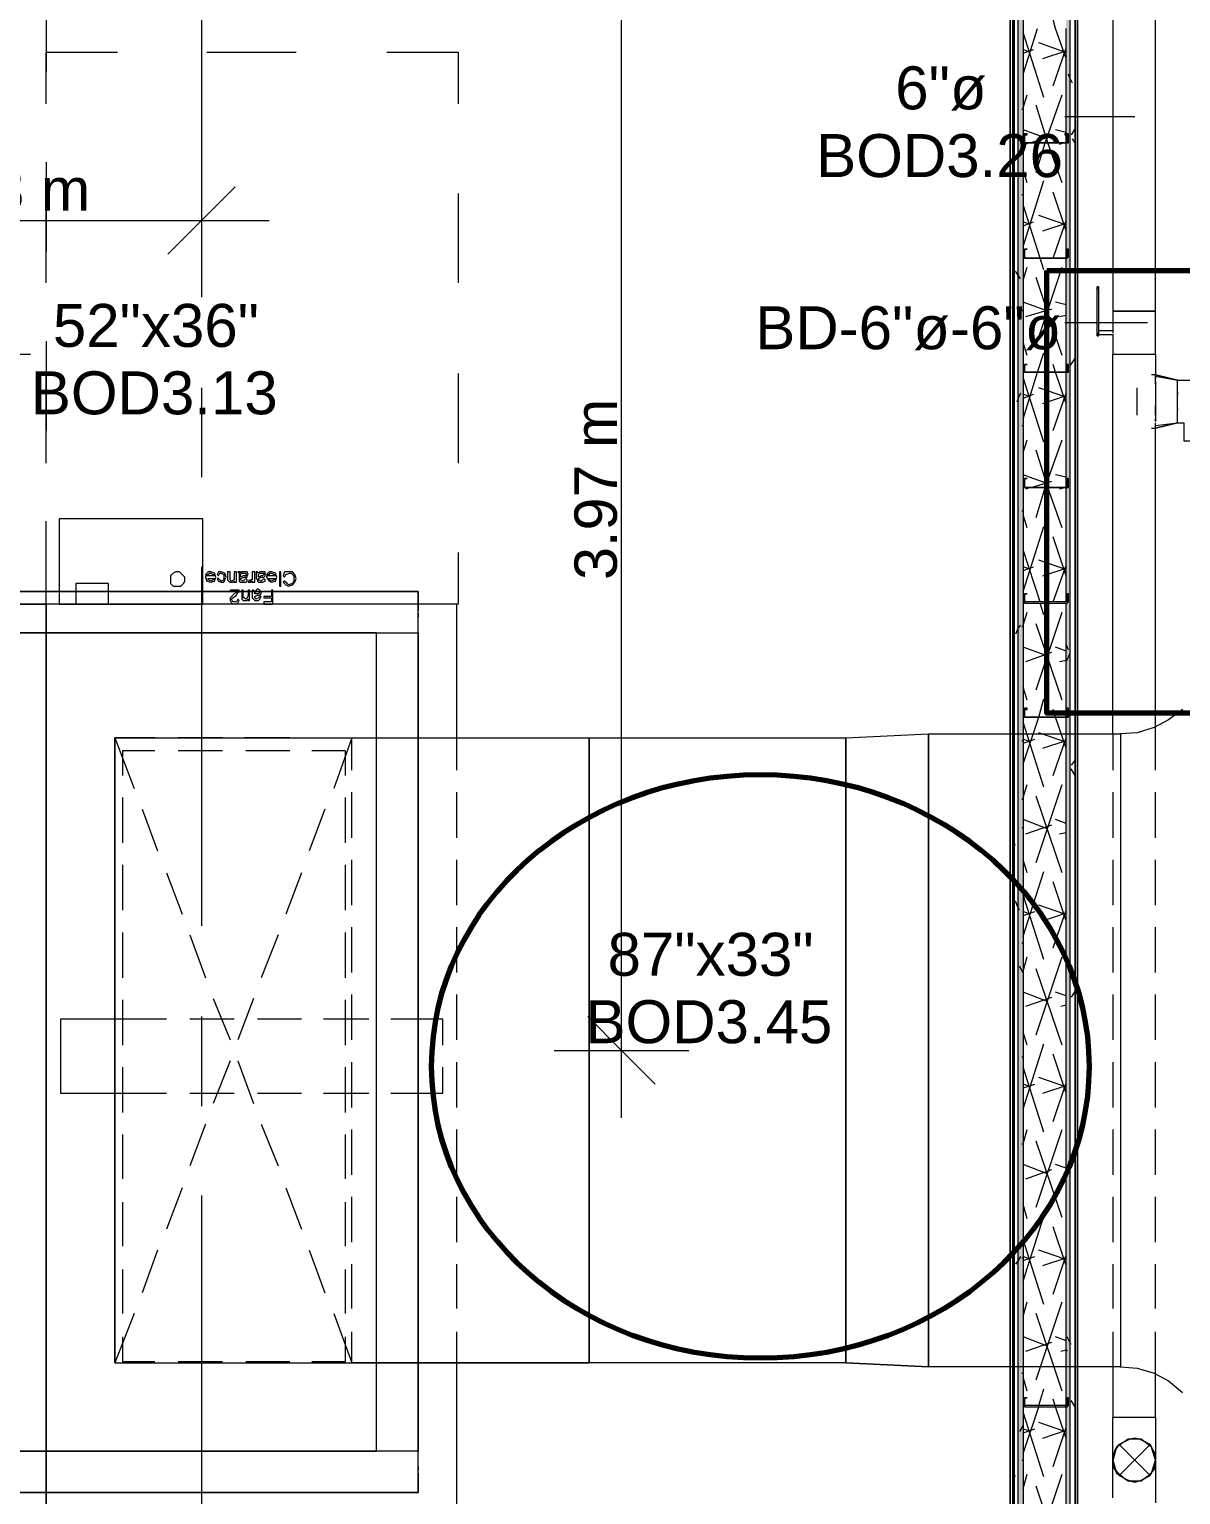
# Model space of a CAD drawing. Header units: metres. Extents: x -2 to 237, y -8 to 52.
# Drawn here: x 23.14 to 27.22, y 24.65 to 29.83 of the extents above; entities that cross this region are included whole.
import ezdxf

# ---------------------------------------------------------------- set-up
doc = ezdxf.new("R2010")
doc.units = ezdxf.units.M
doc.layers.add('HVAC - Ductos', color=5, linetype='Continuous', lineweight=0)
doc.layers.add('PDF2_Text', color=7, linetype='Continuous', lineweight=0)
doc.layers.add('PDF2_Geometry', color=7, linetype='Continuous', lineweight=0, true_color=0xaaaaaa)
doc.layers.add('PDF2_Solid Fills', color=7, linetype='Continuous', lineweight=0, true_color=0xffffff)
doc.styles.add('PDF Helvetica', font='')
doc.styles.get('PDF Helvetica').set_extended_font_data('Helvetica')

msp = doc.modelspace()

# ---------------------------------------------------------------- hatches: boundary and pattern name
at = {"layer": 'PDF2_Solid Fills', "lineweight": 0, "transparency": 33554559}
h = msp.add_hatch(color=256, dxfattribs=at)
h.paths.add_polyline_path([(26.6431, 23.5567), (26.6614, 23.5567), (26.6614, 30.2572), (26.6431, 30.2572)])
h.paths.add_polyline_path([(26.6614, 23.5521), (26.6431, 23.5521), (26.6431, 23.4787), (26.6614, 23.4787)])
msp.add_hatch(color=256, dxfattribs=at).paths.add_polyline_path([(26.8128, 30.2572), (26.8128, 23.4787), (26.8265, 23.4787), (26.8265, 30.2572)])

# ---------------------------------------------------------------- linework, layer by layer
at = {"layer": 'HVAC - Ductos', "lineweight": 0}
for points in [[(25.2397, 25.9828), (25.2397, 30.1884), (25.2397, 31.2754), (25.2397, 33.2659)], [(23.2034, 30.0004), (23.2034, 29.684)], [(23.2034, 29.5693), (23.2034, 29.7527), (23.4556, 29.7527)], [(23.772, 29.7527), (24.0886, 29.7527)], [(24.4096, 29.7527), (24.6618, 29.7527), (24.6618, 29.5693)], [(27.0559, 29.5234), (26.8082, 29.5234)], [(23.7537, 29.395), (23.7537, 29.1565), (23.7537, 28.9181)], [(23.2034, 29.3629), (23.2034, 29.0465)], [(23.2034, 28.9364), (23.2034, 29.2528)], [(23.8729, 29.2758), (23.7537, 29.1565), (23.6345, 29.0373)], [(24.6618, 29.2528), (24.6618, 28.9364)], [(19.3509, 29.1565), (22.3182, 29.1565), (23.9922, 29.1565)], [(26.9274, 28.9226), (26.9228, 28.9226)], [(26.9228, 28.7576), (26.9228, 28.753), (26.9228, 28.7484), (26.9228, 28.753), (26.9228, 28.7576), (26.9228, 28.9135)], [(26.9274, 28.9135), (26.9274, 28.7576), (26.9274, 28.753), (26.9274, 28.7484), (26.9274, 28.753), (26.9274, 28.7576), (26.9274, 28.753), (26.9779, 28.753), (26.9779, 28.6842), (26.9825, 28.6842), (26.9871, 28.6842), (27.0008, 28.6842), (27.0191, 28.6842), (27.0375, 28.6842), (27.0559, 28.6842), (27.0742, 28.6842), (27.0925, 28.6842), (27.1109, 28.6842), (27.1201, 28.6842), (27.1292, 28.6842), (27.1292, 28.597), (27.1292, 28.6062), (27.2072, 28.5925), (27.1292, 28.6108), (27.2072, 28.5925)], [(26.9779, 27.3404), (26.9779, 28.6842), (26.9825, 28.6842), (26.9871, 28.6842), (27.0008, 28.6842), (27.0191, 28.6842), (27.0375, 28.6842), (27.0559, 28.6842), (27.0742, 28.6842), (27.0925, 28.6842), (27.1109, 28.6842), (27.1201, 28.6842), (27.1292, 28.6842), (27.1292, 28.8355), (27.1201, 28.8355), (27.1109, 28.8355), (27.0925, 28.8355), (27.0742, 28.8355), (27.0559, 28.8355), (27.0375, 28.8355), (27.0191, 28.8355), (27.0008, 28.8355), (26.9871, 28.8355), (26.9825, 28.8355), (26.9779, 28.8355), (26.9779, 28.7667), (26.9274, 28.7667)], [(27.1017, 28.7942), (26.8082, 28.7942)], [(23.2034, 28.73), (23.2034, 28.4136)], [(26.9228, 28.7484), (26.9274, 28.7484)], [(26.9779, 28.7667), (26.9779, 28.7622), (26.9779, 28.7576)], [(22.3182, 28.6842), (23.1484, 28.6842)], [(23.2034, 28.2989), (23.2034, 28.6154)], [(24.6618, 28.6154), (24.6618, 28.2989)], [(27.065, 28.4686), (27.065, 28.4824), (27.065, 28.5053), (27.065, 28.5282), (27.065, 28.5511), (27.065, 28.5649)], [(27.1292, 28.5787), (27.1292, 28.5925), (27.1292, 28.6016), (27.1292, 28.6108), (27.1155, 28.6108)], [(27.1292, 28.4319), (27.2072, 28.4411), (27.2072, 28.4457), (27.2072, 28.4502), (27.2072, 28.464), (27.2072, 28.4778), (27.2072, 28.4961), (27.2072, 28.5191), (27.2072, 28.5374), (27.2072, 28.5557), (27.2072, 28.5695), (27.2072, 28.5833), (27.2072, 28.5879), (27.2072, 28.5925), (27.3035, 28.5925)], [(27.1292, 28.5879), (27.1292, 28.5695), (27.1292, 28.5511), (27.1292, 28.5374)], [(27.1292, 28.5649), (27.1292, 28.5328), (27.1292, 28.5282), (27.1292, 28.5053), (27.1292, 28.4824), (27.1292, 28.464), (27.1292, 28.4457), (27.1292, 28.4548)], [(27.1292, 28.4686), (27.1292, 28.5007)], [(27.1155, 28.4227), (27.1292, 28.4227), (27.1292, 28.4319), (27.1292, 28.4411)], [(27.1292, 28.4227), (27.2072, 28.4411), (27.1292, 28.4227)], [(27.1292, 27.3633), (27.1292, 28.4365)], [(27.2072, 28.4411), (27.2302, 28.4411), (27.2302, 28.3952), (27.2302, 28.3768), (27.3127, 28.3768)], [(23.4235, 27.799), (23.7583, 27.799), (23.7583, 28.1017), (23.2492, 28.1017), (23.2492, 27.799), (23.3089, 27.799)], [(22.4375, 24.607), (23.2034, 24.607), (23.2034, 27.799), (22.9787, 27.799), (23.2034, 27.799), (23.2034, 28.0926)], [(23.4556, 27.799), (23.2034, 27.799), (23.2034, 27.9824)], [(24.6618, 27.9824), (24.6618, 27.799), (24.4096, 27.799)], [(24.6572, 27.212), (24.6572, 27.3266), (24.6572, 27.799), (23.2034, 27.799), (23.2034, 24.607), (24.6572, 24.607), (24.6572, 25.1161), (24.6572, 25.2261)], [(24.0886, 27.799), (23.772, 27.799)], [(23.9922, 27.799), (23.8684, 27.799)], [(24.5839, 27.799), (24.0656, 27.799)], [(27.2256, 27.4275), (27.175, 27.3908), (27.1246, 27.3633), (27.065, 27.345), (27.0054, 27.3404), (27.0054, 25.1023), (27.065, 25.0977), (27.1246, 25.0793), (27.175, 25.0518), (27.2256, 25.0106)], [(23.4464, 27.3266), (23.4556, 27.3266), (23.4694, 27.3266), (23.5015, 27.3266), (23.5382, 27.3266), (23.5886, 27.3266), (23.6483, 27.3266), (23.7216, 27.3266), (23.8042, 27.3266), (23.8913, 27.3266), (23.9876, 27.3266), (24.0931, 27.3266), (24.2078, 27.3266), (24.327, 27.3266), (24.4508, 27.3266), (24.5793, 27.3266), (24.7122, 27.3266), (24.8499, 27.3266), (24.9874, 27.3266), (25.125, 27.3266)], [(24.2857, 27.3266), (24.2949, 27.3266), (24.3133, 27.3266), (24.3408, 27.3266), (24.382, 27.3266), (24.4371, 27.3266), (24.4967, 27.3266), (24.5701, 27.3266), (24.648, 27.3266), (24.7352, 27.3266), (24.8269, 27.3266), (24.9232, 27.3266), (25.0242, 27.3266), (25.125, 27.3266), (25.125, 25.1161), (25.0242, 25.1161), (24.9232, 25.1161), (24.8269, 25.1161), (24.7352, 25.1161), (24.648, 25.1161), (24.5701, 25.1161), (24.4967, 25.1161), (24.4371, 25.1161), (24.382, 25.1161), (24.3408, 25.1161), (24.3133, 25.1161), (24.2949, 25.1161), (24.2857, 25.1161)], [(26.0331, 27.3266), (26.3266, 27.3404)], [(26.0331, 27.3266), (26.3266, 27.3404)], [(26.0331, 25.1161), (26.0331, 27.3266)], [(26.3266, 27.3404), (26.3266, 25.1023)], [(26.9779, 27.3404), (26.9779, 27.212)], [(27.1292, 27.212), (27.1292, 27.3633)], [(23.5886, 27.2807), (23.474, 27.2807), (23.474, 27.1936)], [(23.8271, 27.2807), (23.6712, 27.2807)], [(24.0656, 27.2807), (23.9097, 27.2807)], [(24.2628, 27.1936), (24.2628, 27.2807), (24.1436, 27.2807)], [(23.474, 27.1156), (23.474, 26.9551)], [(24.2628, 26.9551), (24.2628, 27.1156)], [(24.6572, 26.9735), (24.6572, 27.134)], [(26.9779, 27.134), (26.9779, 26.9735)], [(27.1292, 26.9735), (27.1292, 27.134)], [(23.474, 26.8771), (23.474, 26.7167)], [(24.2628, 26.7167), (24.2628, 26.8771)], [(24.6572, 26.735), (24.6572, 26.8955)], [(26.9779, 26.8955), (26.9779, 26.735)], [(27.1292, 26.735), (27.1292, 26.8955)], [(24.6572, 26.4965), (24.6572, 26.657)], [(26.9779, 26.657), (26.9779, 26.4965)], [(27.1292, 26.4965), (27.1292, 26.657)], [(23.474, 26.6387), (23.474, 26.4782)], [(24.2628, 26.4782), (24.2628, 26.6387)], [(23.474, 26.4002), (23.474, 26.2397)], [(24.2628, 26.2397), (24.2628, 26.4002)], [(24.6572, 26.258), (24.6572, 26.4185)], [(26.9779, 26.4185), (26.9779, 26.258)], [(27.1292, 26.258), (27.1292, 26.4185)], [(25.1204, 26.3405), (25.2397, 26.2213), (25.3589, 26.1021)], [(23.6299, 26.3314), (23.4464, 26.3314), (23.2538, 26.3314), (23.2538, 26.07), (23.4464, 26.07), (23.6299, 26.07)], [(23.8684, 26.3314), (23.7124, 26.3314)], [(24.1069, 26.3314), (23.9509, 26.3314)], [(24.3454, 26.3314), (24.1848, 26.3314)], [(24.6068, 26.2397), (24.6068, 26.3314), (24.4233, 26.3314)], [(24.6572, 26.0195), (24.6572, 26.18)], [(25.0012, 26.2213), (25.2397, 26.2213), (25.4781, 26.2213)], [(26.9779, 26.18), (26.9779, 26.0195)], [(27.1292, 26.0195), (27.1292, 26.18)], [(23.474, 26.1617), (23.474, 26.0012)], [(24.2628, 26.0012), (24.2628, 26.1617)], [(24.4233, 26.07), (24.6068, 26.07), (24.6068, 26.1617)], [(23.7124, 26.07), (23.8684, 26.07)], [(23.9509, 26.07), (24.1069, 26.07)], [(24.1848, 26.07), (24.3454, 26.07)], [(23.474, 25.9232), (23.474, 25.7673)], [(24.2628, 25.7673), (24.2628, 25.9232)], [(24.6572, 25.781), (24.6572, 25.9416)], [(26.9779, 25.9416), (26.9779, 25.781)], [(27.1292, 25.781), (27.1292, 25.9416)], [(23.474, 25.6847), (23.474, 25.5288)], [(24.2628, 25.5288), (24.2628, 25.6847)], [(24.6572, 25.5426), (24.6572, 25.7031)], [(26.9779, 25.7031), (26.9779, 25.5426)], [(27.1292, 25.5426), (27.1292, 25.7031)], [(24.6572, 25.3086), (24.6572, 25.4646)], [(26.9779, 25.4646), (26.9779, 25.3086)], [(27.1292, 25.3086), (27.1292, 25.4646)], [(23.474, 25.4463), (23.474, 25.2903)], [(24.2628, 25.2903), (24.2628, 25.4463)], [(23.474, 25.2078), (23.474, 25.1206), (23.5886, 25.1206)], [(24.1436, 25.1206), (24.2628, 25.1206), (24.2628, 25.2078)], [(26.9779, 25.2261), (26.9779, 25.1023)], [(27.1292, 25.0747), (27.1292, 25.2261)], [(23.4464, 25.1161), (23.4556, 25.1161), (23.4694, 25.1161), (23.5015, 25.1161), (23.5382, 25.1161), (23.5886, 25.1161), (23.6483, 25.1161), (23.7216, 25.1161), (23.8042, 25.1161), (23.8913, 25.1161), (23.9876, 25.1161), (24.0931, 25.1161), (24.2078, 25.1161), (24.327, 25.1161), (24.4508, 25.1161), (24.5793, 25.1161), (24.7122, 25.1161), (24.8499, 25.1161), (24.9874, 25.1161), (25.125, 25.1161)], [(23.6712, 25.1206), (23.8271, 25.1206)], [(23.9097, 25.1206), (24.0656, 25.1206)], [(26.0331, 25.1161), (26.3266, 25.1023), (26.0331, 25.1161)], [(26.9779, 25.1023), (26.9779, 24.9234), (26.9825, 24.9234), (26.9871, 24.9234), (27.0008, 24.9234), (27.0191, 24.9234), (27.0375, 24.9234), (27.0559, 24.9234), (27.0742, 24.9234), (27.0925, 24.9234), (27.1109, 24.9234), (27.1201, 24.9234), (27.1292, 24.9234), (27.1292, 24.8821), (27.1292, 24.8409), (27.1292, 24.8087), (27.1292, 24.7858), (27.1292, 24.7721), (27.1292, 24.7904), (27.1201, 24.8087), (27.1109, 24.8271), (27.0925, 24.8363), (27.0742, 24.8454), (27.0559, 24.85), (27.0375, 24.8454), (27.0191, 24.8363), (27.0008, 24.8271), (26.9871, 24.8087), (26.9825, 24.7904), (26.9825, 24.7858), (26.9825, 24.7904), (26.9871, 24.8087), (27.0008, 24.8271), (27.0191, 24.8363), (27.0375, 24.8454), (27.0559, 24.85), (27.0742, 24.8454), (27.0925, 24.8363), (27.1109, 24.8271), (27.1201, 24.8087), (27.1292, 24.7904), (27.1292, 24.7721), (27.1292, 24.7675), (27.1292, 24.7721), (27.1292, 24.7583), (27.1292, 24.7354), (27.1292, 24.7033), (27.1292, 24.662), (27.1292, 24.6207)], [(26.9779, 24.639), (26.9779, 24.6803), (26.9779, 24.717), (26.9779, 24.7491), (26.9779, 24.7675), (26.9779, 24.7721), (26.9779, 24.7767), (26.9779, 24.795), (26.9779, 24.8271), (26.9779, 24.8638), (26.9779, 24.9051), (26.9779, 24.9234), (26.9825, 24.9234), (26.9871, 24.9234), (27.0008, 24.9234), (27.0191, 24.9234), (27.0375, 24.9234), (27.0559, 24.9234), (27.0742, 24.9234), (27.0925, 24.9234), (27.1109, 24.9234), (27.1201, 24.9234), (27.1292, 24.9234), (27.1292, 25.0747)], [(27.1292, 24.7721), (27.1246, 24.74), (27.1063, 24.717), (27.0788, 24.6987), (27.0559, 24.6941), (27.0237, 24.7033), (27.0008, 24.7216), (26.9825, 24.7445), (26.9779, 24.7721)], [(26.9779, 24.7629), (26.9825, 24.7537), (26.9871, 24.7354), (27.0008, 24.717), (27.0191, 24.7079), (27.0375, 24.6987), (27.0559, 24.6941), (27.0742, 24.6987), (27.0925, 24.7079), (27.1109, 24.717), (27.1201, 24.7354), (27.1292, 24.7537), (27.1292, 24.7675)]]:
    msp.add_lwpolyline(points, dxfattribs=at)
for points in [[(27.1292, 30.6333), (27.1201, 30.6333), (27.1109, 30.6333), (27.0925, 30.6333), (27.0742, 30.6333), (27.0559, 30.6333), (27.0375, 30.6333), (27.0191, 30.6333), (27.0008, 30.6333), (26.9871, 30.6333), (26.9825, 30.6333), (26.9779, 30.6333), (26.9779, 28.8355), (26.9825, 28.8355), (26.9871, 28.8355), (27.0008, 28.8355), (27.0191, 28.8355), (27.0375, 28.8355), (27.0559, 28.8355), (27.0742, 28.8355), (27.0925, 28.8355), (27.1109, 28.8355), (27.1201, 28.8355), (27.1292, 28.8355)], [(26.9228, 28.9135), (26.9228, 28.9181), (26.9228, 28.9226), (26.9228, 28.9181)], [(26.9274, 28.9135), (26.9274, 28.9181), (26.9274, 28.9226), (26.9274, 28.9181)], [(27.2072, 28.5419), (27.2072, 28.5465), (27.2072, 28.5511), (27.2072, 28.5465)], [(27.2072, 28.487), (27.2072, 28.4915)], [(23.6941, 27.8861), (23.6941, 27.8953), (23.6895, 27.8999), (23.6849, 27.9045), (23.6803, 27.9091), (23.6758, 27.9137), (23.6666, 27.9137), (23.662, 27.9137), (23.6529, 27.9091), (23.6483, 27.9045), (23.6437, 27.8999), (23.6437, 27.8953), (23.6437, 27.8861), (23.6437, 27.8815), (23.6437, 27.8723), (23.6483, 27.8678), (23.6529, 27.8632), (23.662, 27.8632), (23.6666, 27.8632), (23.6758, 27.8632), (23.6803, 27.8632), (23.6849, 27.8678), (23.6895, 27.8723), (23.6941, 27.8815)], [(23.7766, 27.9045), (23.7812, 27.9091), (23.7858, 27.9091), (23.795, 27.9045), (23.7996, 27.8999), (23.7675, 27.8999), (23.7675, 27.8953), (23.772, 27.8815), (23.7858, 27.8769), (23.7996, 27.8815), (23.8042, 27.8953), (23.7996, 27.9091), (23.7858, 27.9137), (23.7766, 27.9137), (23.7675, 27.9045)], [(23.7996, 27.8907), (23.795, 27.8861), (23.7858, 27.8815), (23.7766, 27.8861), (23.7766, 27.8907)], [(23.8134, 27.8999), (23.818, 27.9091), (23.8225, 27.9091), (23.8317, 27.9045), (23.8317, 27.8953), (23.8317, 27.8861), (23.8225, 27.8815), (23.818, 27.8861), (23.8134, 27.8907), (23.8088, 27.8907), (23.8134, 27.8815), (23.8225, 27.8769), (23.8317, 27.8769), (23.8363, 27.8861), (23.8409, 27.8953), (23.8363, 27.9091), (23.8225, 27.9137), (23.8134, 27.9137), (23.8088, 27.9045)], [(23.8775, 27.9137), (23.8684, 27.9137), (23.8684, 27.8953), (23.8684, 27.8861), (23.8592, 27.8815), (23.8546, 27.8861), (23.8546, 27.8907), (23.8546, 27.9137), (23.8455, 27.9137), (23.8455, 27.8907), (23.8455, 27.8861), (23.85, 27.8815), (23.8546, 27.8769), (23.8592, 27.8769), (23.8638, 27.8769), (23.8684, 27.8815), (23.8684, 27.8769), (23.8775, 27.8769)], [(23.8913, 27.9091), (23.8913, 27.9137), (23.8821, 27.9137), (23.8867, 27.9091), (23.8867, 27.8999), (23.8867, 27.8907), (23.8867, 27.8861), (23.8867, 27.8815), (23.8913, 27.8769), (23.9005, 27.8769), (23.9097, 27.8769), (23.9143, 27.8815), (23.9143, 27.8861), (23.9097, 27.8907), (23.9051, 27.8861), (23.9005, 27.8815), (23.8913, 27.8861), (23.8913, 27.8907), (23.9051, 27.8953), (23.9097, 27.8953), (23.9143, 27.8953), (23.9143, 27.8999), (23.9189, 27.9045), (23.9143, 27.9137), (23.9051, 27.9137), (23.8959, 27.9137)], [(23.8913, 27.8953), (23.8913, 27.8999), (23.8913, 27.9045), (23.8959, 27.9091), (23.9051, 27.9091), (23.9097, 27.9091), (23.9097, 27.9045), (23.9097, 27.8999), (23.9005, 27.8999)], [(23.9417, 27.9137), (23.9326, 27.9137), (23.9326, 27.8953), (23.9326, 27.8861), (23.928, 27.8861), (23.928, 27.8815), (23.9234, 27.8861), (23.9189, 27.8769), (23.928, 27.8769), (23.9326, 27.8815), (23.9326, 27.8769), (23.9417, 27.8769)], [(23.9555, 27.9091), (23.9509, 27.9137), (23.9463, 27.9137), (23.9463, 27.9091), (23.9463, 27.8999), (23.9463, 27.8907), (23.9509, 27.8861), (23.9509, 27.8815), (23.9555, 27.8769), (23.9647, 27.8769), (23.9693, 27.8769), (23.9784, 27.8815), (23.9784, 27.8861), (23.9739, 27.8907), (23.9693, 27.8861), (23.9647, 27.8815), (23.9555, 27.8861), (23.9555, 27.8907), (23.9647, 27.8953), (23.9693, 27.8953), (23.9739, 27.8953), (23.9784, 27.8999), (23.9784, 27.9045), (23.9784, 27.9137), (23.9693, 27.9137), (23.9601, 27.9137)], [(23.9555, 27.8953), (23.9555, 27.8999), (23.9555, 27.9045), (23.9601, 27.9091), (23.9647, 27.9091), (23.9739, 27.9091), (23.9739, 27.9045), (23.9693, 27.8999), (23.9647, 27.8999)], [(23.9922, 27.9045), (23.9968, 27.9091), (24.0014, 27.9091), (24.0106, 27.9045), (24.0151, 27.8999), (23.983, 27.8999), (23.983, 27.8953), (23.9922, 27.8815), (24.0014, 27.8769), (24.0151, 27.8815), (24.0197, 27.8953), (24.0151, 27.9091), (24.0014, 27.9137), (23.9922, 27.9137), (23.983, 27.9045)], [(24.0151, 27.8907), (24.0106, 27.8861), (24.0014, 27.8815), (23.9922, 27.8861), (23.9922, 27.8907)], [(24.0335, 27.9137), (24.0289, 27.9137), (24.0289, 27.8632), (24.0335, 27.8632)], [(24.0472, 27.8953), (24.0518, 27.9045), (24.0656, 27.9091), (24.0702, 27.9091), (24.0794, 27.8999), (24.0794, 27.8907), (24.0794, 27.8815), (24.0748, 27.8723), (24.061, 27.8678), (24.0564, 27.8723), (24.0472, 27.8815), (24.0427, 27.8769), (24.0518, 27.8678), (24.061, 27.8632), (24.0748, 27.8678), (24.084, 27.8769), (24.0886, 27.8907), (24.084, 27.9045), (24.0748, 27.9137), (24.061, 27.9137), (24.0472, 27.9137), (24.0427, 27.8999)], [(23.4235, 27.8723), (23.3089, 27.8723), (23.3089, 27.799), (23.4235, 27.799)], [(23.8546, 27.8449), (23.8775, 27.8449), (23.8775, 27.8403), (23.8684, 27.8357), (23.8592, 27.8265), (23.8546, 27.8219), (23.8546, 27.8128), (23.8592, 27.8036), (23.8729, 27.799), (23.8821, 27.8036), (23.8867, 27.8128), (23.8821, 27.8174), (23.8775, 27.8082), (23.8729, 27.8082), (23.8638, 27.8082), (23.8592, 27.8174), (23.8638, 27.8219), (23.8775, 27.8311), (23.8821, 27.8403), (23.8867, 27.8449), (23.8867, 27.8495), (23.8546, 27.8495)], [(23.9234, 27.8495), (23.9189, 27.8495), (23.9189, 27.8311), (23.9143, 27.8219), (23.9097, 27.8174), (23.9051, 27.8219), (23.9005, 27.8219), (23.9005, 27.8311), (23.9005, 27.8495), (23.8959, 27.8495), (23.8959, 27.8265), (23.8959, 27.8219), (23.8959, 27.8174), (23.9005, 27.8128), (23.9051, 27.8128), (23.9143, 27.8128), (23.9189, 27.8174), (23.9189, 27.8128), (23.9234, 27.8128)], [(23.9417, 27.8449), (23.9372, 27.8495), (23.9326, 27.8495), (23.9326, 27.8449), (23.9326, 27.8357), (23.9326, 27.8265), (23.9326, 27.8219), (23.9372, 27.8174), (23.9417, 27.8128), (23.9463, 27.8128), (23.9555, 27.8128), (23.9601, 27.8174), (23.9647, 27.8265), (23.9601, 27.8265), (23.9555, 27.8219), (23.9463, 27.8174), (23.9417, 27.8219), (23.9417, 27.8265), (23.9509, 27.8311), (23.9555, 27.8311), (23.9601, 27.8311), (23.9647, 27.8357), (23.9647, 27.8403), (23.9601, 27.8495), (23.9509, 27.854), (23.9463, 27.8495)], [(23.9417, 27.8357), (23.9417, 27.8403), (23.9463, 27.8449), (23.9509, 27.8449), (23.9555, 27.8449), (23.9601, 27.8403), (23.9555, 27.8357), (23.9509, 27.8357)], [(24.006, 27.8495), (24.0014, 27.8495), (24.0014, 27.8265), (23.9739, 27.8265), (23.9739, 27.8219), (24.0014, 27.8219), (24.0014, 27.8082), (23.9739, 27.8082), (23.9739, 27.799), (24.006, 27.799)], [(23.4464, 27.3266), (23.4464, 25.1161)], [(26.0331, 25.1161), (25.125, 25.1161), (25.125, 27.3266), (26.0331, 27.3266)], [(26.3266, 27.3404), (27.0054, 27.3404), (27.0054, 25.1023), (26.3266, 25.1023)], [(26.9779, 24.7629), (26.9779, 24.7721), (26.9825, 24.7813), (26.9779, 24.7721)], [(26.9825, 24.7813), (26.9825, 24.7858)]]:
    msp.add_lwpolyline(points, close=True, dxfattribs=at)
at = {"layer": 'PDF2_Geometry', "lineweight": 0}
for points in [[(15.1407, 33.463), (17.1312, 33.463), (17.1312, 33.353), (17.1312, 23.5888), (17.1312, 23.3686), (26.8449, 23.3686), (26.955, 23.3686), (26.955, 23.4925), (26.8449, 23.4925), (26.8449, 23.5888), (26.8449, 30.2435), (26.8449, 31.0231), (26.8449, 31.1149), (26.8449, 33.353), (26.8449, 33.5685), (17.1312, 33.5685), (15.1407, 33.5685)], [(26.8449, 33.5364), (17.1633, 33.5364), (17.1633, 33.385), (17.1633, 33.353), (17.1633, 23.5888), (17.1633, 23.5567), (17.1633, 23.4008), (26.8449, 23.4008), (26.8449, 23.4283), (26.8449, 23.4787), (26.8265, 23.4787), (26.8128, 23.4787), (26.8128, 23.5888), (26.8128, 23.7723), (26.8128, 24.1483), (26.8128, 24.5565), (26.8128, 24.9601), (26.8128, 27.4), (26.8128, 27.8036)], [(26.6614, 30.2756), (26.6614, 30.2572), (26.6614, 30.2435), (26.6614, 23.5888), (26.6614, 23.5567)], [(17.3467, 30.2435), (17.3467, 23.5888), (17.3467, 23.5842), (26.6293, 23.5842), (26.6293, 23.5888), (26.6293, 30.2435)], [(26.6293, 30.2435), (26.6293, 23.5888), (17.3513, 23.5888), (17.3513, 30.2435)], [(23.2905, 30.2435), (23.2721, 30.2435), (26.6293, 30.2435), (26.6293, 23.5888), (26.6293, 30.2389)], [(26.6431, 23.5567), (26.6431, 23.5888), (26.6431, 30.2435), (26.6431, 30.2572), (26.3633, 30.2572), (26.666, 30.2572), (26.3633, 30.2572)], [(26.9412, 23.4283), (26.8449, 23.4283), (26.8449, 23.4787), (26.8449, 23.5888), (26.8449, 30.2435), (26.8265, 30.2435), (26.8265, 23.5888), (26.8265, 23.4787)], [(26.8449, 30.2435), (26.8449, 23.4925), (27.7163, 23.4925)], [(26.8449, 30.2435), (26.8449, 23.4925), (26.8449, 30.2435)], [(26.8449, 30.2389), (26.8449, 23.4971)], [(23.7537, 30.1563), (23.7537, 28.8859)], [(26.8128, 27.8082), (26.8128, 28.2118), (26.8128, 28.6199), (26.8128, 29.0236), (26.8128, 29.4317), (26.8128, 29.8353)], [(23.7537, 28.5649), (23.7537, 28.2485)], [(23.7537, 27.932), (23.7537, 26.6616)], [(17.6082, 27.6981), (24.5197, 27.6981), (24.5197, 27.8449), (24.5197, 27.7898), (24.5197, 27.7852), (24.5197, 27.7806), (24.5197, 27.776), (24.5197, 27.7806), (24.5197, 27.7852), (24.5197, 27.7898)], [(24.5197, 24.7491), (24.5197, 24.7445), (24.5197, 24.74), (24.5197, 24.7354), (24.5197, 24.74), (24.5197, 24.7445), (24.5197, 24.7491), (24.5197, 24.8041), (24.3728, 24.8041), (24.3728, 27.6981), (24.5197, 27.6981), (24.5197, 27.7532), (24.5197, 27.7577), (24.5197, 27.7623), (24.5197, 27.7669), (24.5197, 27.7623), (24.5197, 27.7577), (24.5197, 27.7532)], [(22.3687, 24.8041), (24.3728, 24.8041), (24.3728, 27.6981), (22.3687, 27.6981)], [(24.5197, 24.8041), (24.5197, 27.6981), (24.5197, 24.8041)], [(23.7537, 26.3405), (23.7537, 26.0241)], [(23.7537, 25.7077), (23.7537, 24.4373)], [(24.5197, 24.7124), (24.5197, 24.717), (24.5197, 24.7216), (24.5197, 24.7262), (24.5197, 24.7216), (24.5197, 24.717), (24.5197, 24.7124), (24.5197, 24.6574), (24.5197, 24.8041), (17.6082, 24.8041)], [(17.6082, 24.6574), (24.5197, 24.6574), (17.6082, 24.6574)]]:
    msp.add_lwpolyline(points, dxfattribs=at)
for points in [[(26.6156, 30.2343), (26.6156, 23.598)], [(26.6247, 30.2435), (26.6247, 23.5888)], [(26.854, 30.2343), (26.854, 23.5017)], [(26.6614, 29.4638), (26.6614, 29.4317), (26.8082, 29.4317), (26.8128, 29.4317), (26.8128, 29.4638), (26.8082, 29.4638), (26.8082, 29.4592), (26.8128, 29.4592), (26.8128, 29.4317), (26.8082, 29.4317), (26.6614, 29.4317), (26.6614, 29.4592), (26.666, 29.4592), (26.666, 29.4638)], [(26.666, 29.4638), (26.666, 29.4317), (26.6706, 29.4317), (26.8174, 29.4317), (26.8219, 29.4317), (26.8219, 29.4638), (26.8128, 29.4638), (26.8128, 29.4592), (26.8174, 29.4592), (26.8174, 29.4317), (26.6706, 29.4317), (26.666, 29.4317), (26.666, 29.4592), (26.6752, 29.4592), (26.6752, 29.4638)], [(26.666, 29.0556), (26.666, 29.0282), (26.666, 29.0236), (26.6706, 29.0236), (26.8174, 29.0236), (26.8219, 29.0282), (26.8219, 29.0556), (26.8128, 29.0556), (26.8174, 29.0556), (26.8174, 29.0282), (26.8174, 29.0236), (26.6706, 29.0236), (26.666, 29.0282), (26.666, 29.0556), (26.6752, 29.0556)], [(26.666, 28.6474), (26.666, 28.6199), (26.6706, 28.6199), (26.8174, 28.6199), (26.8219, 28.6199), (26.8219, 28.6474), (26.8128, 28.6474), (26.8174, 28.6474), (26.8174, 28.6199), (26.6706, 28.6199), (26.666, 28.6199), (26.666, 28.6474), (26.6752, 28.6474)], [(26.666, 28.2439), (26.666, 28.2118), (26.6706, 28.2118), (26.8174, 28.2118), (26.8219, 28.2118), (26.8219, 28.2439), (26.8128, 28.2439), (26.8174, 28.2439), (26.8174, 28.2118), (26.6706, 28.2118), (26.666, 28.2118), (26.666, 28.2439), (26.6752, 28.2439)], [(17.6082, 27.8449), (24.5197, 27.8449)], [(26.666, 27.8357), (26.666, 27.8082), (26.666, 27.8036), (26.6706, 27.8036), (26.8174, 27.8036), (26.8219, 27.8082), (26.8219, 27.8357), (26.8128, 27.8357), (26.8174, 27.8357), (26.8174, 27.8082), (26.6706, 27.8082), (26.666, 27.8082), (26.666, 27.8357), (26.6752, 27.8357)], [(26.666, 27.4321), (26.666, 27.4), (26.6706, 27.4), (26.8174, 27.4), (26.8219, 27.4), (26.8219, 27.4321), (26.8128, 27.4321), (26.8128, 27.4275), (26.8174, 27.4275), (26.8174, 27.4), (26.6706, 27.4), (26.666, 27.4), (26.666, 27.4275), (26.6752, 27.4275), (26.6752, 27.4321)], [(26.666, 24.9922), (26.666, 24.9647), (26.666, 24.9601), (26.6706, 24.9601), (26.8174, 24.9601), (26.8219, 24.9647), (26.8219, 24.9922), (26.8128, 24.9922), (26.8174, 24.9922), (26.8174, 24.9647), (26.6706, 24.9647), (26.666, 24.9647), (26.666, 24.9922), (26.6752, 24.9922)]]:
    msp.add_lwpolyline(points, close=True, dxfattribs=at)
at = {"layer": 'PDF2_Geometry', "color": 254, "lineweight": 0, "true_color": 0xd2d2d2}
for points in [[(26.8128, 29.7298), (26.7761, 29.8353), (26.7669, 29.8674)], [(26.6614, 29.6748), (26.7119, 29.8353)], [(26.7348, 29.5922), (26.6614, 29.8215)], [(26.6844, 29.7527), (26.6614, 29.7619)], [(26.6614, 29.7481), (26.6981, 29.7619)], [(26.8082, 29.7527), (26.7165, 29.7849)], [(26.7302, 29.7298), (26.8128, 29.7573)], [(26.7669, 29.6335), (26.8128, 29.7665)], [(26.6614, 29.5555), (26.6752, 29.6014)], [(26.7073, 29.3262), (26.7394, 29.4317), (26.799, 29.6014)], [(26.799, 29.2896), (26.7485, 29.4317), (26.7073, 29.5647)], [(26.7485, 29.4455), (26.6614, 29.4775)], [(26.6844, 29.4317), (26.7623, 29.4547)], [(26.8128, 29.4684), (26.7761, 29.4775)], [(26.8082, 29.4592), (26.8128, 29.4638)], [(26.6706, 29.4271), (26.6798, 29.4317)], [(26.7899, 29.4271), (26.8036, 29.4317)], [(26.8082, 29.4317), (26.8128, 29.4317)], [(26.6752, 29.2896), (26.6614, 29.3354)], [(26.6614, 29.0648), (26.7348, 29.2987)], [(26.8128, 29.1199), (26.7669, 29.2574)], [(26.7348, 28.9822), (26.7211, 29.0236), (26.6614, 29.2116)], [(26.6844, 29.1428), (26.6614, 29.1519)], [(26.6614, 29.1382), (26.6981, 29.1519)], [(26.8082, 29.1428), (26.7165, 29.1749)], [(26.7302, 29.1199), (26.8128, 29.1473)], [(26.7669, 29.0236), (26.8128, 29.1565)], [(26.6614, 28.9456), (26.6752, 28.9914)], [(26.7073, 28.7162), (26.799, 28.9914)], [(26.799, 28.6796), (26.7073, 28.9547)], [(26.7485, 28.8355), (26.6614, 28.8676)], [(26.6706, 28.8171), (26.7623, 28.8447)], [(26.8128, 28.8585), (26.7761, 28.8676)], [(26.7899, 28.8171), (26.8128, 28.8217)], [(26.6752, 28.6796), (26.6614, 28.7254)], [(26.6614, 28.4548), (26.7119, 28.6199), (26.7348, 28.6888)], [(26.8128, 28.5099), (26.7761, 28.6199), (26.7669, 28.6474)], [(26.7348, 28.3723), (26.6614, 28.6016)], [(26.8082, 28.5328), (26.7165, 28.5649)], [(26.6844, 28.5328), (26.6614, 28.5419)], [(26.6614, 28.5282), (26.6981, 28.5419)], [(26.7302, 28.5099), (26.8128, 28.5374)], [(26.7669, 28.4136), (26.8128, 28.5465)], [(26.6614, 28.3356), (26.6752, 28.3814)], [(26.7073, 28.1063), (26.7394, 28.2118), (26.799, 28.3814)], [(26.799, 28.0696), (26.7485, 28.2118), (26.7073, 28.3448)], [(26.7485, 28.2255), (26.6614, 28.2576)], [(26.8128, 28.2485), (26.7761, 28.2576)], [(26.6706, 28.2072), (26.6844, 28.2118)], [(26.689, 28.2118), (26.7623, 28.2347)], [(26.7899, 28.2072), (26.8082, 28.2118), (26.8128, 28.2118)], [(26.6752, 28.0696), (26.6614, 28.1154)], [(26.6614, 27.8449), (26.7348, 28.0742)], [(26.7211, 27.8082), (26.6614, 27.9916)], [(26.8128, 27.8999), (26.7669, 28.0375)], [(26.8082, 27.9229), (26.7165, 27.9549)], [(26.6844, 27.9229), (26.6614, 27.932)], [(26.6614, 27.9183), (26.6981, 27.932)], [(26.7302, 27.8999), (26.8128, 27.9274)], [(26.7669, 27.8082), (26.8128, 27.9366)], [(26.7348, 27.7623), (26.7211, 27.8036)], [(26.6614, 27.7256), (26.6752, 27.7715)], [(26.7073, 27.4963), (26.799, 27.7715)], [(26.799, 27.4596), (26.7073, 27.7302)], [(26.7485, 27.6155), (26.6614, 27.6477)], [(26.6706, 27.5972), (26.7623, 27.6293)], [(26.8128, 27.6339), (26.7761, 27.6477)], [(26.7899, 27.5972), (26.8128, 27.6018)], [(26.6752, 27.4596), (26.6614, 27.5055)], [(26.6614, 27.2349), (26.7165, 27.4), (26.7348, 27.4642)], [(26.6706, 27.4275), (26.6706, 27.4321)], [(26.8128, 27.2899), (26.7761, 27.4), (26.7669, 27.4275)], [(26.7348, 27.1523), (26.6614, 27.3817)], [(26.6844, 27.3129), (26.6614, 27.322)], [(26.6614, 27.3083), (26.7027, 27.322)], [(26.8082, 27.3129), (26.7165, 27.345)], [(26.7302, 27.2899), (26.8128, 27.3175)], [(26.7669, 27.1936), (26.8128, 27.3266)], [(26.6614, 27.1156), (26.6752, 27.1615)], [(26.7073, 26.8863), (26.799, 27.1615)], [(26.799, 26.8496), (26.7073, 27.1202)], [(26.744, 27.0056), (26.6614, 27.0377)], [(26.6706, 26.9873), (26.7623, 27.0193)], [(26.8128, 27.0239), (26.7761, 27.0377)], [(26.7899, 26.9873), (26.8128, 26.9918)], [(26.6752, 26.8496), (26.6614, 26.8955)], [(26.6614, 26.6249), (26.7348, 26.8542)], [(26.8128, 26.6799), (26.7669, 26.8176)], [(26.7348, 26.5424), (26.6614, 26.7716)], [(26.6844, 26.7029), (26.6614, 26.7121)], [(26.6614, 26.6983), (26.7027, 26.7121)], [(26.8082, 26.7029), (26.7165, 26.735)], [(26.7302, 26.6799), (26.8128, 26.7075)], [(26.7669, 26.5836), (26.8128, 26.7167)], [(26.6614, 26.5011), (26.6752, 26.5516)], [(26.7073, 26.2764), (26.799, 26.5516)], [(26.799, 26.2397), (26.7073, 26.5102)], [(26.744, 26.3956), (26.6614, 26.4277)], [(26.6706, 26.3773), (26.7623, 26.4094)], [(26.8128, 26.4139), (26.7761, 26.4277)], [(26.7945, 26.3773), (26.8128, 26.3819)], [(26.6752, 26.2397), (26.6614, 26.2856)], [(26.6614, 26.0149), (26.7348, 26.2442)], [(26.8128, 26.07), (26.7669, 26.2076)], [(26.7348, 25.9324), (26.6614, 26.1617)], [(26.8082, 26.0929), (26.7165, 26.125)], [(26.6844, 26.0929), (26.6614, 26.1021)], [(26.6614, 26.0883), (26.7027, 26.1021)], [(26.7302, 26.07), (26.8128, 26.0975)], [(26.7669, 25.9691), (26.8128, 26.1067)], [(26.6614, 25.8911), (26.6752, 25.9416)], [(26.7073, 25.6664), (26.799, 25.9416)], [(26.799, 25.6297), (26.7073, 25.9003)], [(26.744, 25.7856), (26.6614, 25.8177)], [(26.8128, 25.804), (26.7761, 25.8177)], [(26.6706, 25.7673), (26.7623, 25.7994)], [(26.7945, 25.7673), (26.8128, 25.7719)], [(26.6752, 25.6251), (26.6614, 25.6755)], [(26.6614, 25.4049), (26.7348, 25.6343)], [(26.8128, 25.46), (26.7669, 25.5976)], [(26.7348, 25.3224), (26.6614, 25.5517)], [(26.8082, 25.4829), (26.7165, 25.515)], [(26.6844, 25.4829), (26.6614, 25.4921)], [(26.6614, 25.4783), (26.7027, 25.4921)], [(26.7302, 25.46), (26.8128, 25.4875)], [(26.7669, 25.3591), (26.8128, 25.4967)], [(26.6614, 25.2812), (26.6752, 25.3316)], [(26.7073, 25.0564), (26.799, 25.3316)], [(26.799, 25.0152), (26.7073, 25.2903)], [(26.744, 25.1757), (26.6614, 25.2078)], [(26.8128, 25.194), (26.7761, 25.2078)], [(26.6706, 25.1573), (26.7623, 25.1894)], [(26.7945, 25.1573), (26.8128, 25.1619)], [(26.6752, 25.0152), (26.6614, 25.0656)], [(26.6614, 24.795), (26.7165, 24.9601), (26.7165, 24.9647), (26.7348, 25.0243)], [(26.8128, 24.85), (26.7761, 24.9601), (26.7669, 24.9876)], [(26.7348, 24.7124), (26.6614, 24.9418)], [(26.6844, 24.873), (26.6614, 24.8821)], [(26.6614, 24.8684), (26.7027, 24.8821)], [(26.8082, 24.873), (26.7165, 24.9051)], [(26.7669, 24.7491), (26.8128, 24.8867)], [(26.7302, 24.85), (26.8128, 24.8776)], [(26.6614, 24.6712), (26.6752, 24.7216)], [(26.7073, 24.4465), (26.744, 24.5565), (26.799, 24.7216)], [(26.799, 24.4051), (26.7485, 24.5565), (26.7073, 24.6803)]]:
    msp.add_lwpolyline(points, dxfattribs=at)
at = {"layer": 'PDF2_Geometry', "color": 254, "lineweight": 0, "true_color": 0xeaeaea}
for points in [[(26.8357, 29.6427), (26.8265, 29.661), (26.8219, 29.6748)], [(26.6568, 29.551), (26.6614, 29.551)], [(26.8449, 29.4821), (26.8311, 29.4592)], [(26.8449, 29.4317), (26.8357, 29.4455)], [(26.6568, 29.2482), (26.6614, 29.2482)], [(26.6522, 28.9502), (26.6431, 28.9639), (26.6339, 28.9776)], [(26.6568, 28.8401), (26.6614, 28.8401)], [(26.8449, 28.6704), (26.8265, 28.6429)], [(26.6522, 28.5465), (26.6431, 28.5282), (26.6385, 28.5145)], [(26.6568, 28.4319), (26.6614, 28.4319)], [(26.6568, 28.1292), (26.6614, 28.1292)], [(26.6522, 27.7256), (26.6431, 27.7164), (26.6339, 27.6935)], [(26.6568, 27.721), (26.6614, 27.721)], [(26.8219, 27.6385), (26.8128, 27.6569)], [(26.8265, 27.6247), (26.8128, 27.5972)], [(26.6568, 27.3175), (26.6614, 27.3175)], [(26.8449, 27.2487), (26.8311, 27.2303)], [(26.8449, 27.1936), (26.8311, 27.2166)], [(26.6614, 27.1065), (26.6568, 27.1111)], [(26.6568, 27.0101), (26.6614, 27.0101)], [(26.6339, 26.9459), (26.6293, 26.9551)], [(26.6477, 26.7167), (26.6431, 26.7258), (26.6339, 26.7487)], [(26.6568, 26.6019), (26.6614, 26.6019)], [(26.6614, 26.4965), (26.6477, 26.5194)], [(26.8449, 26.4323), (26.8311, 26.4094)], [(26.6568, 26.1984), (26.6614, 26.1984)], [(26.6568, 25.8911), (26.6614, 25.8911)], [(26.6522, 25.4921), (26.6431, 25.4783), (26.6339, 25.4646)], [(26.6568, 25.4875), (26.6614, 25.4875)], [(26.8311, 25.1803), (26.8265, 25.1894), (26.8174, 25.2078)], [(26.8174, 25.1619), (26.8128, 25.1573)], [(26.6568, 25.0793), (26.6614, 25.0793)], [(26.8449, 24.9601), (26.8311, 24.983)], [(26.6614, 24.8959), (26.6477, 24.873)], [(26.6568, 24.7721), (26.6614, 24.7721)], [(26.6339, 24.7124), (26.6293, 24.7216)]]:
    msp.add_lwpolyline(points, dxfattribs=at)
at = {"layer": 'PDF2_Geometry', "color": 95, "lineweight": 70, "true_color": 0x4caf50}
msp.add_lwpolyline([(26.745, 28.9801), (29.5344, 28.9801), (29.5344, 27.4146), (26.745, 27.4146)], close=True, dxfattribs=at)
at = {"layer": 'PDF2_Geometry', "color": 8, "lineweight": 0, "true_color": 0x808080}
for points in [[(23.4464, 27.212), (23.4464, 27.3266), (23.5152, 27.1478)], [(23.5886, 27.3266), (23.4464, 27.3266)], [(23.8271, 27.3266), (23.6712, 27.3266)], [(24.0656, 27.3266), (23.9051, 27.3266)], [(24.1436, 27.3266), (24.2857, 27.3266), (24.2215, 27.1478)], [(24.2857, 27.212), (24.2857, 27.3266)], [(23.4464, 27.134), (23.4464, 26.9735)], [(24.2857, 26.9735), (24.2857, 27.134)], [(23.5428, 27.0744), (23.5978, 26.9276)], [(24.1894, 27.0744), (24.1344, 26.9276)], [(23.4464, 26.8955), (23.4464, 26.735)], [(24.2857, 26.735), (24.2857, 26.8955)], [(23.6299, 26.8496), (23.6849, 26.7029)], [(24.1069, 26.8496), (24.0518, 26.7029)], [(23.4464, 26.657), (23.4464, 26.4965)], [(24.2857, 26.4965), (24.2857, 26.657)], [(23.7124, 26.6295), (23.7675, 26.4782)], [(24.0243, 26.6295), (23.9647, 26.4782)], [(23.4464, 26.4185), (23.4464, 26.258)], [(23.795, 26.4048), (23.8546, 26.258)], [(23.9372, 26.4048), (23.8821, 26.258)], [(24.2857, 26.258), (24.2857, 26.4185)], [(23.4464, 26.18), (23.4464, 26.0195)], [(23.8546, 26.1846), (23.795, 26.0333)], [(23.8821, 26.1846), (23.9372, 26.0333)], [(24.2857, 26.0195), (24.2857, 26.18)], [(23.4464, 25.9416), (23.4464, 25.781)], [(23.7675, 25.9599), (23.7124, 25.8131)], [(23.9647, 25.9599), (24.0243, 25.8131)], [(24.2857, 25.781), (24.2857, 25.9416)], [(23.6849, 25.7352), (23.6299, 25.5884)], [(24.0518, 25.7352), (24.1069, 25.5884)], [(23.4464, 25.7031), (23.4464, 25.5426)], [(24.2857, 25.5426), (24.2857, 25.7031)], [(23.5978, 25.515), (23.5428, 25.3637)], [(24.1344, 25.515), (24.1894, 25.3637)], [(23.4464, 25.4646), (23.4464, 25.3086)], [(24.2857, 25.3086), (24.2857, 25.4646)], [(23.5152, 25.2903), (23.4464, 25.1161), (23.4464, 25.2261)], [(24.2215, 25.2903), (24.2857, 25.1161), (24.2857, 25.2261)], [(23.4464, 25.1161), (23.5886, 25.1161)], [(23.6712, 25.1161), (23.8271, 25.1161)], [(23.9051, 25.1161), (24.0656, 25.1161)], [(24.1436, 25.1161), (24.2857, 25.1161)], [(27.0008, 24.8271), (27.1109, 24.717)], [(27.1109, 24.8271), (27.0008, 24.717)]]:
    msp.add_lwpolyline(points, dxfattribs=at)
msp.add_lwpolyline([(27.1155, 24.8179), (27.0788, 24.8454), (27.0329, 24.8454), (26.9916, 24.8179), (26.9779, 24.7721), (26.9916, 24.7262), (27.0329, 24.6987), (27.0788, 24.6987), (27.1155, 24.7262), (27.1292, 24.7721)], close=True, dxfattribs=at)
at = {"layer": 'PDF2_Geometry', "color": 150, "lineweight": 70, "true_color": 0x2196f3}
for points in [[(25.7311, 27.1957), (25.0879, 27.1957), (24.5665, 26.734), (24.5665, 26.1644)], [(26.8956, 26.1644), (26.8956, 26.734), (26.3742, 27.1957), (25.7311, 27.1957)], [(24.5665, 26.1644), (24.5665, 25.5949), (25.0879, 25.1332), (25.7311, 25.1332)], [(25.7311, 25.1332), (26.3742, 25.1332), (26.8956, 25.5949), (26.8956, 26.1644)]]:
    msp.add_open_spline(points, degree=3, dxfattribs=at)

# ---------------------------------------------------------------- texts
at = {"layer": 'PDF2_Text', "lineweight": 0, "attachment_point": 4, "style": 'PDF Helvetica'}
for s, insert, char_height in [('6"ø', (26.2084, 29.6238), 0.15205), ('BOD3.26', (25.9286, 29.3853), 0.15205), ('1.43 m', (22.7181, 29.2654), 0.15017), ('52"x36"', (23.2272, 28.7845), 0.15205), ('BD-6"ø-6"ø', (25.7131, 28.7753), 0.15205), ('BOD3.13', (23.1493, 28.546), 0.15205), ('87"x33"', (25.1902, 26.5601), 0.15205), ('BOD3.45', (25.1122, 26.3216), 0.15205)]:
    msp.add_mtext(s, dxfattribs=dict(at, insert=insert, char_height=char_height))
at = {"layer": 'PDF2_Text', "lineweight": 0, "insert": (25.1492, 27.8852), "char_height": 0.15017, "attachment_point": 4, "rotation": 90, "style": 'PDF Helvetica'}
msp.add_mtext('3.97 m', dxfattribs=at)

doc.saveas('drawing.dxf')
